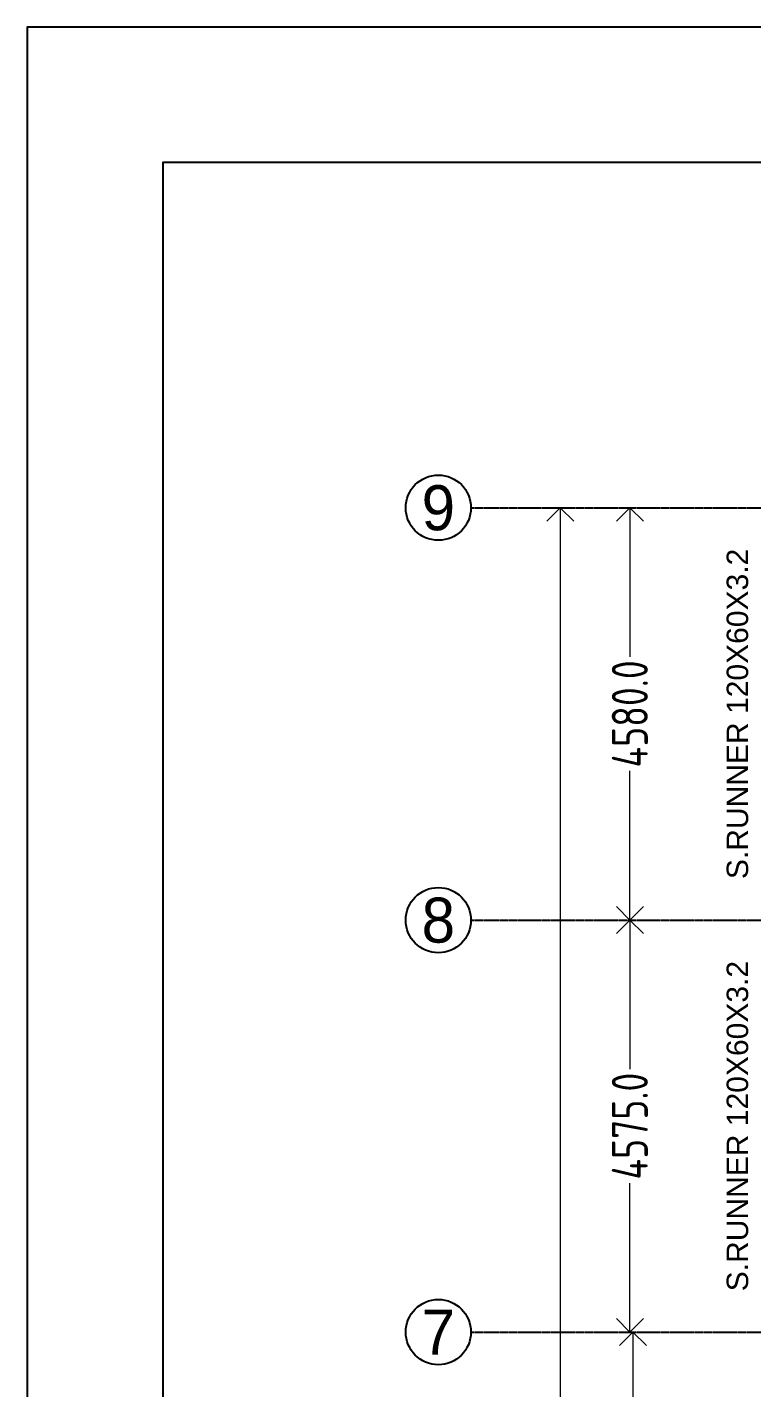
# Model space of a CAD drawing. Header units: millimetres. Extents: x 3470347 to 5996549, y -3470518 to 17149644.
# Drawn here: x 4977574 to 4985624, y 6806472 to 6821582 of the extents above; entities that cross this region are included whole.
import ezdxf
from ezdxf.enums import TextEntityAlignment as Align

# ---------------------------------------------------------------- set-up
doc = ezdxf.new("R2010")
doc.units = ezdxf.units.MM
doc.header["$MEASUREMENT"] = 0
doc.header["$PDMODE"] = 35
doc.header["$PDSIZE"] = -5
doc.linetypes.add('CENTERX2', pattern=[4, 2.5, -0.5, 0.5, -0.5])
doc.layers.get('0').update_dxf_attribs({"linetype": 'CONTINUOUS', "lineweight": 25})
doc.layers.get('DEFPOINTS').update_dxf_attribs({"linetype": 'CONTINUOUS', "lineweight": 25})
for name, color, linetype, lineweight in [('6 TEXT', 7, 'CONTINUOUS', 25), ('rDIMension', 1, 'CONTINUOUS', 18), ('rRCC 2', 40, 'CONTINUOUS', 15), ('SHEET', 7, 'CONTINUOUS', 15)]:
    doc.layers.add(name, color=color, linetype=linetype, lineweight=lineweight)
doc.styles.add('DIM', font='geniso.shx', dxfattribs={"width": 0.85})
doc.styles.add('PDF Arial', font='arial.ttf')
doc.styles.get("Standard").update_dxf_attribs({"font": ''})
doc.styles.get('Standard').set_extended_font_data('AR CENA')
doc.dimstyles.new('ST-100', dxfattribs={"dimscale": 100, "dimtxt": 7, "dimasz": 5, "dimexe": 0.18, "dimexo": 0.0625, "dimgap": 0.2, "dimtad": 0, "dimdec": 0, "dimzin": 0, "dimdsep": 46, "dimtxsty": 'DIM', "dimblk": 'OPEN90', "dimcen": 0.09, "dimclrd": 256, "dimclrt": 7, "dimadec": 0, "dimazin": 0, "dimtfac": 1, "dimtdec": 0, "dimtofl": 0, "dimtmove": 0, "dimatfit": 3, "dimldrblk": 'OPEN90', "dimfxl": 1, "dimtolj": 1, "dimtzin": 0, "dimlwd": -1, "dimarcsym": 0})

# ---------------------------------------------------------------- blocks, each defined once
blk = doc.blocks.new('_Open90')
at = {"color": 0, "linetype": 'ByBlock', "lineweight": -2}
for p, q in [((0, 0), (-1, 0)), ((-0.5, 0.5), (0, 0)), ((0, 0), (-0.5, -0.5))]:
    blk.add_line(p, q, dxfattribs=at)
blk = doc.blocks.new('*D1687')
at = {"layer": 'DEFPOINTS', "color": 0}
for p in [(4984209, 6816246), (4984269, 6816246), (4984255, 6811666)]:
    blk.add_point(p, dxfattribs=at)
at = {"layer": 'rDIMension', "color": 0, "linetype": 'ByBlock', "lineweight": -2}
for p, q in [((4984215, 6816246), (4984287, 6816246)), ((4984261, 6811666), (4984287, 6811666))]:
    blk.add_line(p, q, dxfattribs=at)
at = {"layer": 'rDIMension', "linetype": 'ByBlock'}
for p, q in [((4984269, 6815946), (4984269, 6814588)), ((4984269, 6811966), (4984269, 6813324))]:
    blk.add_line(p, q, dxfattribs=at)
at = {"layer": 'rDIMension', "xscale": 300, "yscale": 300, "zscale": 300}
for p, rotation in [((4984269, 6816246), 90), ((4984269, 6811666), 270)]:
    blk.add_blockref('_Open90', p, dxfattribs=dict(at, rotation=rotation))
at = {"layer": 'rDIMension', "color": 7, "insert": (4984269, 6813956), "char_height": 400, "attachment_point": 5, "rotation": 90, "style": 'DIM'}
blk.add_mtext('\\A1;4580.0', dxfattribs=at)
blk = doc.blocks.new('*D1695')
at = {"layer": 'DEFPOINTS', "color": 0}
for p in [(4983386, 6816246), (4983496, 6816246), (4983425, 6777753)]:
    blk.add_point(p, dxfattribs=at)
at = {"layer": 'rDIMension', "color": 0, "linetype": 'ByBlock', "lineweight": -2}
for p, q in [((4983392, 6816246), (4983514, 6816246)), ((4983431, 6777753), (4983514, 6777753))]:
    blk.add_line(p, q, dxfattribs=at)
at = {"layer": 'rDIMension', "linetype": 'ByBlock'}
for p, q in [((4983496, 6815946), (4983496, 6799043)), ((4983496, 6778053), (4983496, 6794956))]:
    blk.add_line(p, q, dxfattribs=at)
at = {"layer": 'rDIMension', "xscale": 300, "yscale": 300, "zscale": 300}
for p, rotation in [((4983496, 6816246), 90), ((4983496, 6777753), 270)]:
    blk.add_blockref('_Open90', p, dxfattribs=dict(at, rotation=rotation))
at = {"layer": 'rDIMension', "color": 7, "insert": (4983496, 6796999), "char_height": 400, "attachment_point": 5, "rotation": 90, "style": 'DIM'}
blk.add_mtext('\\A1;38493.0 C/C COLUMN', dxfattribs=at)
blk = doc.blocks.new('*D1702')
at = {"layer": 'DEFPOINTS', "color": 0}
for p in [(4984169, 6807091), (4984303, 6807091), (4984169, 6801605)]:
    blk.add_point(p, dxfattribs=at)
at = {"layer": 'rDIMension', "color": 0, "linetype": 'ByBlock', "lineweight": -2}
for p, q in [((4984176, 6807091), (4984321, 6807091)), ((4984176, 6801605), (4984321, 6801605))]:
    blk.add_line(p, q, dxfattribs=at)
at = {"layer": 'rDIMension', "linetype": 'ByBlock'}
for p, q in [((4984303, 6806791), (4984303, 6804980)), ((4984303, 6801905), (4984303, 6803716))]:
    blk.add_line(p, q, dxfattribs=at)
at = {"layer": 'rDIMension', "xscale": 300, "yscale": 300, "zscale": 300}
for p, rotation in [((4984303, 6807091), 90), ((4984303, 6801605), 270)]:
    blk.add_blockref('_Open90', p, dxfattribs=dict(at, rotation=rotation))
at = {"layer": 'rDIMension', "color": 7, "insert": (4984303, 6804348), "char_height": 400, "attachment_point": 5, "rotation": 90, "style": 'DIM'}
blk.add_mtext('\\A1;5486.0', dxfattribs=at)
blk = doc.blocks.new('*D1703')
at = {"layer": 'DEFPOINTS', "color": 0}
for p in [(4984255, 6811666), (4984269, 6811666), (4984169, 6807091)]:
    blk.add_point(p, dxfattribs=at)
at = {"layer": 'rDIMension', "color": 0, "linetype": 'ByBlock', "lineweight": -2}
for p, q in [((4984261, 6811666), (4984287, 6811666)), ((4984176, 6807091), (4984287, 6807091))]:
    blk.add_line(p, q, dxfattribs=at)
at = {"layer": 'rDIMension', "linetype": 'ByBlock'}
for p, q in [((4984269, 6811366), (4984269, 6810010)), ((4984269, 6807391), (4984269, 6808746))]:
    blk.add_line(p, q, dxfattribs=at)
at = {"layer": 'rDIMension', "xscale": 300, "yscale": 300, "zscale": 300}
for p, rotation in [((4984269, 6811666), 90), ((4984269, 6807091), 270)]:
    blk.add_blockref('_Open90', p, dxfattribs=dict(at, rotation=rotation))
at = {"layer": 'rDIMension', "color": 7, "insert": (4984269, 6809378), "char_height": 400, "attachment_point": 5, "rotation": 90, "style": 'DIM'}
blk.add_mtext('\\A1;4575.0', dxfattribs=at)
blk = doc.blocks.new('*D1704')
at = {"layer": 'DEFPOINTS', "color": 0}
for p in [(4984209, 6816246), (4984269, 6816246), (4984255, 6811666)]:
    blk.add_point(p, dxfattribs=at)
at = {"layer": 'rDIMension', "color": 0, "linetype": 'ByBlock', "lineweight": -2}
for p, q in [((4984215, 6816246), (4984287, 6816246)), ((4984261, 6811666), (4984287, 6811666))]:
    blk.add_line(p, q, dxfattribs=at)
at = {"layer": 'rDIMension', "linetype": 'ByBlock'}
for p, q in [((4984269, 6815946), (4984269, 6814588)), ((4984269, 6811966), (4984269, 6813324))]:
    blk.add_line(p, q, dxfattribs=at)
at = {"layer": 'rDIMension', "xscale": 300, "yscale": 300, "zscale": 300}
for p, rotation in [((4984269, 6816246), 90), ((4984269, 6811666), 270)]:
    blk.add_blockref('_Open90', p, dxfattribs=dict(at, rotation=rotation))
at = {"layer": 'rDIMension', "color": 7, "insert": (4984269, 6813956), "char_height": 400, "attachment_point": 5, "rotation": 90, "style": 'DIM'}
blk.add_mtext('\\A1;4580.0', dxfattribs=at)

msp = doc.modelspace()

# ---------------------------------------------------------------- linework, layer by layer
at = {"color": 192, "lineweight": 25, "elevation": 0}
msp.add_lwpolyline([(4977574.06, 6765698.7), (5056608.88, 6765698.7), (5056608.88, 6821581.96), (4977574.06, 6821581.96)], close=True, dxfattribs=at)
at = {"layer": '6 TEXT', "color": 8, "linetype": 'CENTERX2', "ltscale": 0.5}
for points in [[(4982503.56, 6816245.67), (5022418.94, 6816245.67)], [(4982503.56, 6811665.67), (5022418.94, 6811665.67)], [(4982503.56, 6807090.67), (5022418.94, 6807090.67)]]:
    msp.add_lwpolyline(points, dxfattribs=at)
at = {"layer": '6 TEXT', "color": 8}
for centre in [(4982141.41, 6816245.67), (4982141.41, 6811665.67), (4982141.41, 6807090.67)]:
    msp.add_circle(centre, 362.15, dxfattribs=at)
at = {"layer": 'SHEET', "color": 220, "lineweight": 25, "elevation": 0}
msp.add_lwpolyline([(4979079.49, 6767201.3), (5055103.45, 6767201.3), (5055103.45, 6820079.35), (4979079.49, 6820079.35)], close=True, dxfattribs=at)

# ---------------------------------------------------------------- texts
at = {"layer": '6 TEXT', "color": 8, "linetype": 'ByBlock'}
for s, p in [('9', (4982141.41, 6816245.67)), ('8', (4982141.41, 6811665.67)), ('7', (4982141.41, 6807090.67))]:
    msp.add_text(s, height=500, dxfattribs=at).set_placement(p, align=Align.MIDDLE_CENTER)
at = {"layer": 'rRCC 2', "style": 'PDF Arial'}
for p in [(4985463.65, 6813955.67), (4985463.65, 6809378.17)]:
    msp.add_text('S.RUNNER 120X60X3.2', height=238.6884, rotation=90, dxfattribs=at).set_placement(p, align=Align.MIDDLE_CENTER)

# ---------------------------------------------------------------- dimensions: what is measured, and where the dimension line sits
at = {"layer": 'rDIMension', "color": 7, "linetype": 'ByBlock'}
for base, p1, p2, override, picture, middle in [((4983495.76, 6816245.67), (4983424.74, 6777752.67), (4983385.6, 6816245.67), {"dimtxt": 4, "dimasz": 3, "dimdec": 1, "dimpost": ' C/C COLUMN', "dimblk": 'Open90'}, '*D1695', (4983495.76, 6796999.17)), ((4984268.52, 6816245.67), (4984254.77, 6811665.67), (4984208.58, 6816245.67), {"dimtxt": 4, "dimasz": 3, "dimdec": 1, "dimblk": 'Open90'}, '*D1687', (4984268.52, 6813955.67)), ((4984268.52, 6816245.67), (4984254.77, 6811665.67), (4984208.58, 6816245.67), {"dimtxt": 4, "dimasz": 3, "dimdec": 1, "dimblk": 'Open90'}, '*D1704', (4984268.52, 6813955.67)), ((4984268.52, 6811665.67), (4984169.33, 6807090.67), (4984254.77, 6811665.67), {"dimtxt": 4, "dimasz": 3, "dimdec": 1, "dimblk": 'Open90'}, '*D1703', (4984268.52, 6809378.17)), ((4984302.94, 6807090.67), (4984169.33, 6801604.67), (4984169.33, 6807090.67), {"dimtxt": 4, "dimasz": 3, "dimdec": 1, "dimblk": 'Open90'}, '*D1702', (4984302.94, 6804347.67))]:
    dim = msp.add_linear_dim(base=base, p1=p1, p2=p2, angle=90, dimstyle='ST-100', override=override, dxfattribs=at)
    dim.commit()
    dim.dimension.update_dxf_attribs({"geometry": picture, "text_midpoint": middle})

doc.saveas('drawing.dxf')
